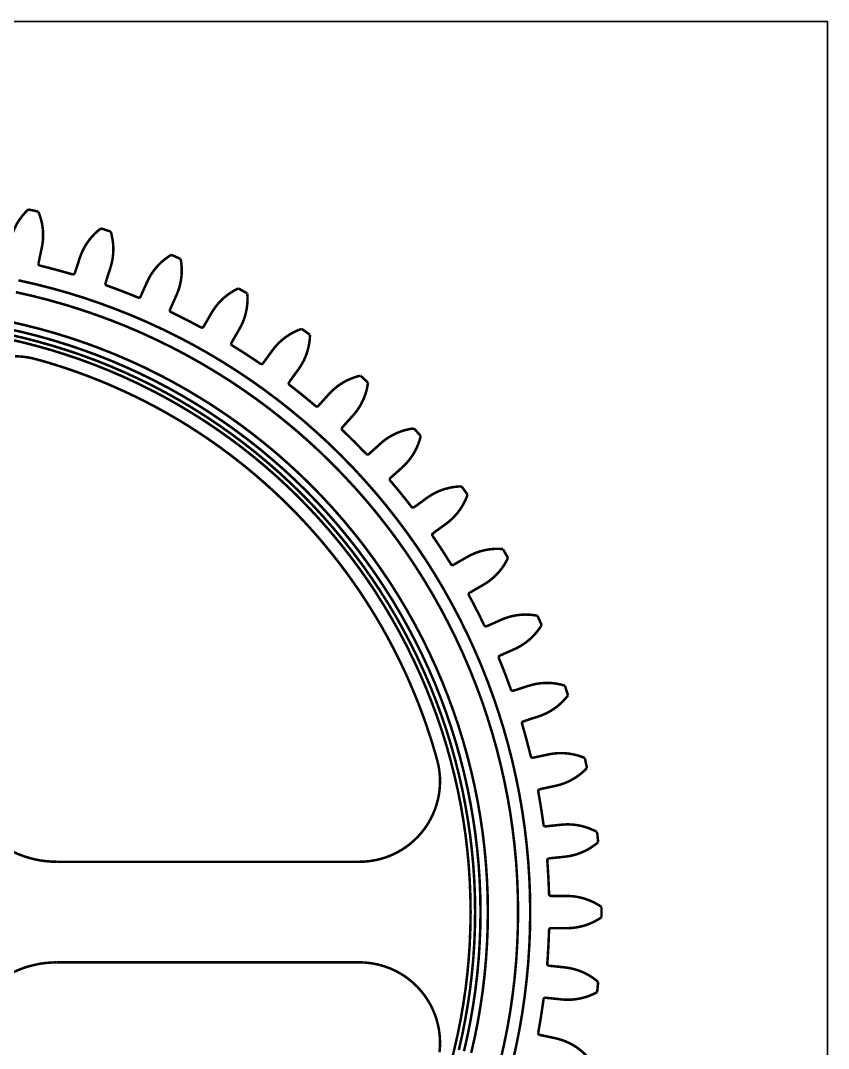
# Model space of a CAD drawing. Extents: x 0.4 to 23.1, y 0.4 to 16.1.
# Drawn here: x 19.785 to 22.945, y 12.083 to 16.106 of the extents above; entities that cross this region are included whole.
import ezdxf

# ---------------------------------------------------------------- set-up
doc = ezdxf.new("R2010")
doc.units = 0
doc.layers.get('0').update_dxf_attribs({"linetype": 'CONTINUOUS'})

msp = doc.modelspace()

# ---------------------------------------------------------------- linework, layer by layer
at = {"color": 254, "const_width": 0.00708}
for points in [[(0.40386, 16.1028), (22.9415, 16.1028)], [(22.9415, 16.1028), (22.9415, 0.4088)]]:
    msp.add_lwpolyline(points, dxfattribs=at)
at = {"color": 0, "const_width": 0.00985}
for points in [[(19.7443, 15.2432), (19.7475, 15.2561), (19.7512, 15.2689), (19.756, 15.2814), (19.7614, 15.2939), (19.7675, 15.3063), (19.7744, 15.3181), (19.7832, 15.3311), (19.7926, 15.3436), (19.8033, 15.3557), (19.8147, 15.3669)], [(19.8147, 15.3669), (19.8196, 15.366), (19.8244, 15.3649), (19.8294, 15.3639), (19.8392, 15.3618), (19.8442, 15.3607), (19.849, 15.3596), (19.8539, 15.3586)], [(19.8675, 15.2172), (19.87, 15.2304), (19.8715, 15.2436), (19.8725, 15.2568), (19.8726, 15.2706), (19.8721, 15.2842), (19.8706, 15.2979), (19.8681, 15.3132), (19.8643, 15.3285), (19.8596, 15.3438), (19.8539, 15.3586)], [(20.0161, 15.1772), (20.0206, 15.1897), (20.0258, 15.2021), (20.0317, 15.214), (20.0383, 15.2258), (20.0458, 15.2374), (20.0539, 15.2485), (20.0639, 15.2606), (20.0747, 15.2719), (20.0865, 15.2829), (20.099, 15.2929)], [(20.099, 15.2929), (20.1086, 15.2899), (20.1133, 15.2883), (20.1181, 15.2868), (20.1276, 15.2836), (20.1324, 15.2821), (20.1372, 15.2806)], [(20.136, 15.1385), (20.1397, 15.1513), (20.1428, 15.1643), (20.145, 15.1774), (20.1465, 15.191), (20.1474, 15.2046), (20.1474, 15.2183), (20.1464, 15.234), (20.1443, 15.2494), (20.1413, 15.2651), (20.1372, 15.2806)], [(19.8546, 15.1564), (19.8675, 15.2172)], [(19.9969, 15.1182), (20.0161, 15.1772)], [(20.2794, 15.0832), (20.2853, 15.0951), (20.2917, 15.1068), (20.2988, 15.1181), (20.3068, 15.1292), (20.3153, 15.1399), (20.3246, 15.1501), (20.3358, 15.1611), (20.3478, 15.1712), (20.3606, 15.1808), (20.374, 15.1896)], [(20.374, 15.1896), (20.3786, 15.1875), (20.3832, 15.1856), (20.3878, 15.1835), (20.3924, 15.1815), (20.3969, 15.1794), (20.4015, 15.1774), (20.4107, 15.1732)], [(20.3946, 15.0322), (20.3997, 15.0444), (20.404, 15.0571), (20.4078, 15.0699), (20.4107, 15.0832), (20.4129, 15.0967), (20.4144, 15.1104), (20.415, 15.126), (20.4147, 15.1417), (20.4132, 15.1575), (20.4107, 15.1732)], [(19.8546, 15.1564), (19.8544, 15.1536), (19.8553, 15.1511), (19.8569, 15.1489), (19.8592, 15.1475), (19.8604, 15.1471)], [(19.8604, 15.1471), (19.8764, 15.1432), (19.8924, 15.1392), (19.9082, 15.1351), (19.924, 15.1308), (19.9399, 15.1265), (19.9557, 15.1222), (19.9714, 15.1176), (19.9872, 15.1131)], [(20.1167, 15.0793), (20.136, 15.1385)], [(19.7761, 15.0897), (19.8406, 15.0751), (19.9047, 15.0589), (19.9685, 15.041), (20.0317, 15.0214), (20.0943, 15), (20.1564, 14.9771), (20.2179, 14.9526), (20.2786, 14.9265), (20.3388, 14.8987), (20.3981, 14.8696), (20.4567, 14.8388), (20.5144, 14.8064), (20.5713, 14.7725), (20.6272, 14.7372), (20.6824, 14.7004), (20.7364, 14.6622), (20.7893, 14.6226), (20.8412, 14.5817), (20.8922, 14.5394), (20.9419, 14.4957), (20.9906, 14.4508), (21.0379, 14.4046), (21.0842, 14.3572), (21.129, 14.3086), (21.1726, 14.2589), (21.215, 14.2081), (21.256, 14.156), (21.2956, 14.1031), (21.3338, 14.049), (21.3706, 13.9939), (21.4058, 13.9381), (21.4397, 13.8811), (21.4719, 13.8233), (21.5028, 13.7648), (21.5321, 13.7055), (21.5597, 13.6453), (21.586, 13.5845), (21.6104, 13.5231), (21.6333, 13.461), (21.6546, 13.3983), (21.6743, 13.3351), (21.6922, 13.2714), (21.7085, 13.2073), (21.7231, 13.1427), (21.736, 13.0778), (21.7472, 13.0126), (21.7567, 12.9471), (21.7644, 12.8814), (21.7706, 12.8155), (21.7749, 12.7495), (21.7775, 12.6834), (21.7783, 12.6172), (21.7775, 12.551), (21.7749, 12.4849), (21.7706, 12.4188), (21.7644, 12.353), (21.7567, 12.2872), (21.7472, 12.2217), (21.736, 12.1565), (21.7231, 12.0916), (21.7085, 12.0271)], [(19.9969, 15.1182), (19.9957, 15.1158), (19.9936, 15.114), (19.9913, 15.1129), (19.9886, 15.1129), (19.9872, 15.1131)], [(20.2542, 15.0265), (20.2794, 15.0832)], [(19.7661, 15.0433), (19.8294, 15.029), (19.8924, 15.0129), (19.9549, 14.9953), (20.0169, 14.9761), (20.0785, 14.9551), (20.1394, 14.9328), (20.1997, 14.9088), (20.2593, 14.8831), (20.3183, 14.8558), (20.3765, 14.8271), (20.434, 14.7969), (20.4907, 14.7651), (20.5464, 14.7319), (20.6014, 14.6974), (20.6553, 14.6612), (20.7083, 14.6238), (20.7604, 14.585), (20.8114, 14.5447), (20.8614, 14.5032), (20.9101, 14.4604), (20.9578, 14.4164), (21.0043, 14.371), (21.0496, 14.3244), (21.0938, 14.2768), (21.1365, 14.2281), (21.1781, 14.1781), (21.2182, 14.1271), (21.2571, 14.075), (21.2946, 14.0221), (21.3306, 13.9681), (21.3653, 13.9132), (21.3985, 13.8573), (21.4303, 13.8007), (21.4604, 13.7432), (21.4892, 13.6849), (21.5164, 13.626), (21.5419, 13.5663), (21.566, 13.506), (21.5886, 13.4452), (21.6094, 13.3836), (21.6286, 13.3216), (21.6463, 13.2591), (21.6622, 13.1962), (21.6765, 13.1329), (21.6893, 13.0692), (21.7003, 13.0052), (21.7096, 12.9409), (21.7172, 12.8765), (21.7232, 12.8118), (21.7274, 12.747), (21.7299, 12.6821), (21.7308, 12.6172), (21.7299, 12.5523), (21.7274, 12.4874), (21.7232, 12.4226), (21.7172, 12.3579), (21.7096, 12.2935), (21.7003, 12.2292), (21.6893, 12.1652), (21.6765, 12.1015), (21.6622, 12.0382)], [(20.1167, 15.0793), (20.1164, 15.0767), (20.1168, 15.074), (20.1183, 15.0717), (20.1203, 15.07), (20.1215, 15.0694)], [(20.1215, 15.0694), (20.1369, 15.0639), (20.1524, 15.0583), (20.1678, 15.0525), (20.1831, 15.0467), (20.1985, 15.0407), (20.2136, 15.0347), (20.2289, 15.0286), (20.244, 15.0224)], [(20.5315, 14.9621), (20.5386, 14.9735), (20.5462, 14.9843), (20.5544, 14.9949), (20.5635, 15.0051), (20.5732, 15.0149), (20.5833, 15.024), (20.5957, 15.0338), (20.6086, 15.0426), (20.6225, 15.0508), (20.6368, 15.0581)], [(20.6368, 15.0581), (20.6411, 15.0556), (20.6542, 15.0481), (20.6585, 15.0456), (20.6629, 15.0431), (20.6672, 15.0404), (20.6715, 15.0379)], [(20.2542, 15.0265), (20.2528, 15.0243), (20.2506, 15.0226), (20.2481, 15.0218), (20.2453, 15.0221), (20.244, 15.0224)], [(20.3693, 14.9753), (20.3946, 15.0322)], [(20.6408, 14.8993), (20.6471, 14.911), (20.6528, 14.9231), (20.6578, 14.9354), (20.6622, 14.9485), (20.6657, 14.9617), (20.6686, 14.9751), (20.6708, 14.9906), (20.6721, 15.0061), (20.6724, 15.0221), (20.6715, 15.0379)], [(20.3693, 14.9753), (20.3686, 14.9726), (20.3689, 14.97), (20.37, 14.9675), (20.3719, 14.9657), (20.3732, 14.965)], [(20.3732, 14.965), (20.3879, 14.9578), (20.4026, 14.9507), (20.4174, 14.9433), (20.4319, 14.936), (20.4465, 14.9285), (20.4611, 14.9208), (20.4756, 14.9132), (20.49, 14.9054)], [(20.5006, 14.9083), (20.5315, 14.9621)], [(21.5474, 12.0658), (21.5611, 12.1261), (21.5732, 12.1867), (21.5836, 12.2477), (21.5925, 12.3089), (21.5997, 12.3703), (21.6054, 12.4319), (21.6094, 12.4935), (21.6118, 12.5553), (21.6126, 12.6172), (21.6126, 12.6172), (21.6118, 12.679), (21.6094, 12.7408), (21.6054, 12.8025), (21.5997, 12.8641), (21.5925, 12.9255), (21.5836, 12.9867), (21.5732, 13.0476), (21.5611, 13.1083), (21.5474, 13.1686), (21.5322, 13.2286), (21.5154, 13.2881), (21.4971, 13.3472), (21.4772, 13.4057), (21.4558, 13.4637), (21.4329, 13.5212), (21.4085, 13.578), (21.3826, 13.6342), (21.3553, 13.6896), (21.3264, 13.7444), (21.2962, 13.7983), (21.2646, 13.8515), (21.2317, 13.9038), (21.1972, 13.9551), (21.1615, 14.0057), (21.1246, 14.0551), (21.0862, 14.1037), (21.0467, 14.1513), (21.006, 14.1978), (20.964, 14.2432), (20.9208, 14.2875), (20.8765, 14.3307), (20.8311, 14.3726), (20.7846, 14.4135), (20.7371, 14.4529), (20.6885, 14.4913), (20.6389, 14.5283), (20.5885, 14.5639), (20.5371, 14.5983), (20.4847, 14.6312), (20.4315, 14.6629), (20.3776, 14.6932), (20.3229, 14.7219), (20.2675, 14.7493), (20.2112, 14.7751), (20.1544, 14.7996), (20.0969, 14.8225), (20.039, 14.8439), (19.9804, 14.8637), (19.9214, 14.8821), (19.8618, 14.8989), (19.8019, 14.9142), (19.7417, 14.9278)], [(19.7356, 14.8996), (19.7951, 14.8861), (19.8544, 14.871), (19.9132, 14.8544), (19.9715, 14.8362), (20.0294, 14.8167), (20.0867, 14.7956), (20.1435, 14.7729), (20.1996, 14.7488), (20.255, 14.7232), (20.3097, 14.6963), (20.3639, 14.6678), (20.4172, 14.6379), (20.4697, 14.6067), (20.5214, 14.574), (20.5721, 14.5401), (20.6221, 14.5049), (20.671, 14.4683), (20.7189, 14.4306), (20.7658, 14.3914), (20.8118, 14.3513), (20.8567, 14.3097), (20.9004, 14.2671), (20.9431, 14.2233), (20.9844, 14.1785), (21.0249, 14.1325), (21.0637, 14.0856), (21.1017, 14.0376), (21.1382, 13.9886), (21.1735, 13.9388), (21.2074, 13.888), (21.24, 13.8364), (21.2713, 13.7839), (21.3011, 13.7305), (21.3294, 13.6765), (21.3565, 13.6217), (21.3821, 13.5663), (21.4063, 13.5101), (21.4289, 13.4534), (21.45, 13.3961), (21.4696, 13.3382), (21.4878, 13.2799), (21.5043, 13.2211), (21.5193, 13.1619), (21.5328, 13.1023), (21.5447, 13.0424), (21.555, 12.9822), (21.5639, 12.9218), (21.571, 12.8611), (21.5767, 12.8002), (21.5806, 12.7393), (21.5831, 12.6783), (21.5839, 12.6172), (21.5839, 12.6172), (21.5831, 12.5561), (21.5806, 12.4951), (21.5767, 12.4341), (21.571, 12.3733), (21.5639, 12.3126), (21.555, 12.2522), (21.5447, 12.192), (21.5328, 12.1321), (21.5193, 12.0725)], [(20.5006, 14.9083), (20.4989, 14.9063), (20.4965, 14.905), (20.4939, 14.9044), (20.4913, 14.9049), (20.49, 14.9054)], [(20.6097, 14.8454), (20.6408, 14.8993)], [(20.7697, 14.8154), (20.7778, 14.8258), (20.7865, 14.836), (20.7958, 14.8456), (20.806, 14.8547), (20.8165, 14.8633), (20.8276, 14.8715), (20.841, 14.8799), (20.8547, 14.8874), (20.8693, 14.894), (20.8843, 14.8997)], [(20.8843, 14.8997), (20.9006, 14.8881), (20.9046, 14.885), (20.9088, 14.8821), (20.9128, 14.8792), (20.9168, 14.8761)], [(19.7276, 14.8617), (19.7862, 14.8485), (19.8444, 14.8336), (19.9022, 14.8174), (19.9596, 14.7994), (20.0164, 14.7803), (20.0728, 14.7594), (20.1286, 14.7371), (20.1837, 14.7135), (20.2383, 14.6882), (20.2922, 14.6617), (20.3454, 14.6338), (20.3978, 14.6044), (20.4494, 14.5736), (20.5003, 14.5417), (20.5501, 14.5082), (20.5992, 14.4736), (20.6474, 14.4376), (20.6946, 14.4004), (20.7407, 14.3621), (20.786, 14.3224), (20.83, 14.2817), (20.8731, 14.2397), (20.915, 14.1967), (20.9557, 14.1525), (20.9953, 14.1074), (21.0338, 14.0612), (21.071, 14.014), (21.1069, 13.966), (21.1415, 13.9169), (21.1749, 13.8669), (21.2069, 13.8161), (21.2376, 13.7645), (21.2671, 13.7121), (21.295, 13.6589), (21.3215, 13.605), (21.3467, 13.5505), (21.3704, 13.4953), (21.3926, 13.4395), (21.4135, 13.3831), (21.4328, 13.3263), (21.4507, 13.2689), (21.4669, 13.2111), (21.4817, 13.1528), (21.495, 13.0943), (21.5067, 13.0354), (21.5168, 12.9761), (21.5256, 12.9167), (21.5325, 12.857), (21.5381, 12.7972), (21.5419, 12.7373), (21.5443, 12.6773), (21.5451, 12.6172), (21.5443, 12.5571), (21.5419, 12.4971), (21.5381, 12.4372), (21.5325, 12.3773), (21.5256, 12.3177), (21.5168, 12.2583), (21.5067, 12.199), (21.495, 12.1401), (21.4817, 12.0815), (21.4669, 12.0233)], [(21.499, 12.0774), (21.5124, 12.1364), (21.524, 12.1958), (21.5343, 12.2554), (21.5431, 12.3154), (21.5501, 12.3755), (21.5557, 12.4358), (21.5597, 12.4962), (21.5621, 12.5566), (21.5628, 12.6172), (21.5621, 12.6777), (21.5597, 12.7382), (21.5557, 12.7986), (21.5501, 12.8589), (21.5431, 12.919), (21.5343, 12.9789), (21.524, 13.0386), (21.5124, 13.0979), (21.499, 13.157), (21.484, 13.2157), (21.4676, 13.2739), (21.4497, 13.3318), (21.4301, 13.3891), (21.4092, 13.4459), (21.3868, 13.5021), (21.3629, 13.5577), (21.3375, 13.6127), (21.3108, 13.6669), (21.2826, 13.7205), (21.2531, 13.7733), (21.2221, 13.8254), (21.1897, 13.8766), (21.1561, 13.9269), (21.1212, 13.9764), (21.085, 14.0249), (21.0475, 14.0724), (21.0088, 14.1189), (20.9689, 14.1644), (20.9278, 14.2089), (20.8856, 14.2522), (20.8422, 14.2944), (20.7978, 14.3356), (20.7522, 14.3756), (20.7057, 14.4142), (20.6582, 14.4517), (20.6096, 14.4879), (20.5603, 14.5228), (20.5099, 14.5565), (20.4586, 14.5888), (20.4067, 14.6197), (20.3539, 14.6493), (20.3003, 14.6775), (20.246, 14.7043), (20.191, 14.7296), (20.1354, 14.7535), (20.0792, 14.776), (20.0224, 14.7969), (19.965, 14.8164), (19.9072, 14.8343), (19.849, 14.8507), (19.7903, 14.8657), (19.7313, 14.879)], [(20.6097, 14.8454), (20.6087, 14.8429), (20.6087, 14.8401), (20.6096, 14.8376), (20.6113, 14.8356), (20.6124, 14.8347)], [(20.8718, 14.7415), (20.8793, 14.7525), (20.8861, 14.7639), (20.8924, 14.7756), (20.8981, 14.7881), (20.9031, 14.8008), (20.9072, 14.8139), (20.9112, 14.829), (20.914, 14.8444), (20.916, 14.8603), (20.9168, 14.8761)], [(20.6124, 14.8347), (20.6264, 14.8261), (20.6403, 14.8174), (20.654, 14.8086), (20.6679, 14.7997), (20.6815, 14.7907), (20.6953, 14.7817), (20.7089, 14.7725), (20.7224, 14.7633)], [(20.7332, 14.7651), (20.7697, 14.8154)], [(19.7632, 14.7922), (19.7811, 14.7917), (19.799, 14.79), (19.8147, 14.7878), (19.8304, 14.7847), (19.8458, 14.7808)], [(21.4142, 13.2126), (21.4063, 13.2408), (21.3978, 13.269), (21.3892, 13.297), (21.38, 13.3249), (21.3706, 13.3528), (21.3608, 13.3804), (21.3507, 13.408), (21.3401, 13.4354), (21.3292, 13.4627), (21.3179, 13.4898), (21.3064, 13.5168), (21.2944, 13.5436), (21.2821, 13.5703), (21.2694, 13.5967), (21.2565, 13.6231), (21.2432, 13.6492), (21.2294, 13.6752), (21.2156, 13.7011), (21.2011, 13.7267), (21.1865, 13.7521), (21.1714, 13.7773), (21.1561, 13.8024), (21.1404, 13.8272), (21.1244, 13.8518), (21.1082, 13.8763), (21.0915, 13.9004), (21.0746, 13.9244), (21.0574, 13.9482), (21.0397, 13.9717), (21.0218, 13.995), (21.0036, 14.0181), (20.9851, 14.0408), (20.9664, 14.0635), (20.9474, 14.0858), (20.9279, 14.1079), (20.9083, 14.1297), (20.8883, 14.1513), (20.8682, 14.1725), (20.8476, 14.1936), (20.8269, 14.2143), (20.8058, 14.2349), (20.7846, 14.255), (20.7629, 14.275), (20.7411, 14.2946), (20.719, 14.314), (20.6968, 14.3331), (20.6742, 14.3518), (20.6514, 14.3703), (20.6283, 14.3885), (20.605, 14.4064), (20.5815, 14.4239), (20.5578, 14.4413), (20.5338, 14.4582), (20.5096, 14.4747), (20.4851, 14.4911), (20.4606, 14.5071), (20.4357, 14.5228), (20.4107, 14.5382), (20.3854, 14.5532), (20.36, 14.5678), (20.3343, 14.5822), (20.3085, 14.5963), (20.2825, 14.6099), (20.2564, 14.6232), (20.2301, 14.6361), (20.2036, 14.6487), (20.1769, 14.6611), (20.15, 14.6731), (20.1231, 14.6847), (20.096, 14.696), (20.0687, 14.7068), (20.0412, 14.7174), (20.0138, 14.7275), (19.9861, 14.7374), (19.9583, 14.7468), (19.9303, 14.7558), (19.9022, 14.7646), (19.8742, 14.7729), (19.8458, 14.7808)], [(20.7332, 14.7651), (20.7313, 14.7633), (20.7289, 14.7622), (20.7263, 14.7619), (20.7236, 14.7626), (20.7224, 14.7633)], [(20.8351, 14.6911), (20.8718, 14.7415)], [(20.8351, 14.6911), (20.834, 14.6887), (20.8336, 14.686), (20.8343, 14.6833), (20.8357, 14.6811), (20.8367, 14.6803)], [(20.8367, 14.6803), (20.8497, 14.6701), (20.8626, 14.6601), (20.8754, 14.6499), (20.8882, 14.6396), (20.901, 14.6292), (20.9136, 14.6188), (20.9261, 14.6083), (20.9387, 14.5978)], [(20.9911, 14.6446), (21.0003, 14.6542), (21.0101, 14.6632), (21.0203, 14.6718), (21.0313, 14.6799), (21.0428, 14.6874), (21.0547, 14.6942), (21.0687, 14.7012), (21.0833, 14.7072), (21.0985, 14.7124), (21.114, 14.7165)], [(21.0849, 14.5604), (21.0935, 14.5706), (21.1015, 14.5811), (21.109, 14.5922), (21.116, 14.6039), (21.1222, 14.6161), (21.1279, 14.6288), (21.1333, 14.6433), (21.1378, 14.6583), (21.1413, 14.6739), (21.1437, 14.6896)], [(21.114, 14.7165), (21.1178, 14.7131), (21.1215, 14.7099), (21.1253, 14.7064), (21.1289, 14.7031), (21.1326, 14.6997), (21.1364, 14.6964), (21.1401, 14.6929), (21.1437, 14.6896)], [(20.9497, 14.5985), (20.9911, 14.6446)], [(20.9497, 14.5985), (20.9475, 14.5967), (20.945, 14.5958), (20.9422, 14.596), (20.9397, 14.5969), (20.9387, 14.5978)], [(21.0432, 14.5142), (21.0849, 14.5604)], [(21.0432, 14.5142), (21.0418, 14.5118), (21.0412, 14.5092), (21.0415, 14.5065), (21.0428, 14.5042), (21.0436, 14.5032)], [(21.0436, 14.5032), (21.0556, 14.4918), (21.0674, 14.4804), (21.079, 14.4689), (21.0907, 14.4574), (21.1022, 14.4457), (21.1136, 14.434), (21.1251, 14.4222), (21.1364, 14.4104)], [(21.1935, 14.4514), (21.2036, 14.4601), (21.2143, 14.4681), (21.2254, 14.4754), (21.2371, 14.4824), (21.2493, 14.4887), (21.2619, 14.4943), (21.2767, 14.4997), (21.2917, 14.5042), (21.3074, 14.5076), (21.3232, 14.5101)], [(21.2781, 14.3579), (21.2876, 14.3672), (21.2967, 14.3769), (21.3053, 14.3871), (21.3135, 14.3981), (21.321, 14.4096), (21.3278, 14.4214), (21.3347, 14.4354), (21.3408, 14.4499), (21.346, 14.465), (21.35, 14.4804)], [(21.3232, 14.5101), (21.3265, 14.5064), (21.33, 14.5028), (21.3333, 14.499), (21.3367, 14.4953), (21.34, 14.4915), (21.3433, 14.4879), (21.3467, 14.4842), (21.35, 14.4804)], [(21.1474, 14.41), (21.1935, 14.4514)], [(21.1474, 14.41), (21.1451, 14.4085), (21.1425, 14.4079), (21.1399, 14.4082), (21.1375, 14.4094), (21.1364, 14.4104)], [(21.2317, 14.3163), (21.2781, 14.3579)], [(21.2317, 14.3163), (21.23, 14.3143), (21.2292, 14.3117), (21.2293, 14.309), (21.2301, 14.3065), (21.231, 14.3053)], [(21.231, 14.3053), (21.2415, 14.2929), (21.2521, 14.2803), (21.2625, 14.2676), (21.2729, 14.2549), (21.2832, 14.2421), (21.2935, 14.2293), (21.3035, 14.2164), (21.3135, 14.2033)], [(21.3746, 14.2383), (21.3856, 14.2458), (21.3971, 14.2526), (21.4088, 14.2589), (21.4212, 14.2646), (21.434, 14.2696), (21.4471, 14.2737), (21.4624, 14.2776), (21.4778, 14.2806), (21.4938, 14.2824), (21.5097, 14.2832)], [(21.5097, 14.2832), (21.5126, 14.279), (21.5157, 14.275), (21.5186, 14.271), (21.5215, 14.2669), (21.5246, 14.2629), (21.5304, 14.2547), (21.5332, 14.2507)], [(21.3244, 14.2018), (21.3746, 14.2383)], [(21.4489, 14.1365), (21.4594, 14.1446), (21.4694, 14.1533), (21.479, 14.1626), (21.4883, 14.1726), (21.4969, 14.1833), (21.505, 14.1944), (21.5133, 14.2076), (21.5208, 14.2214), (21.5275, 14.2358), (21.5332, 14.2507)], [(21.3244, 14.2018), (21.3219, 14.2007), (21.3193, 14.2004), (21.3167, 14.201), (21.3144, 14.2024), (21.3135, 14.2033)], [(21.3985, 14.1), (21.4489, 14.1365)], [(21.3985, 14.1), (21.3965, 14.0979), (21.3954, 14.0956), (21.3953, 14.0928), (21.396, 14.0903), (21.3965, 14.089)], [(21.3965, 14.089), (21.4058, 14.0756), (21.415, 14.0619), (21.424, 14.0482), (21.4331, 14.0344), (21.4419, 14.0208), (21.4507, 14.0069), (21.4594, 13.9931), (21.4681, 13.979)], [(21.5325, 14.0074), (21.5442, 14.0136), (21.5563, 14.0193), (21.5686, 14.0243), (21.5815, 14.0286), (21.5947, 14.0322), (21.6082, 14.035), (21.6238, 14.0374), (21.6394, 14.0386), (21.6554, 14.0387), (21.6715, 14.0379)], [(21.6715, 14.0379), (21.674, 14.0335), (21.6765, 14.0292), (21.6815, 14.0206), (21.684, 14.0161), (21.6865, 14.0118), (21.689, 14.0075), (21.6915, 14.0032)], [(21.4786, 13.9764), (21.5325, 14.0074)], [(21.5957, 13.8983), (21.6069, 13.9054), (21.6179, 13.9129), (21.6283, 13.9213), (21.6386, 13.9303), (21.6483, 13.94), (21.6575, 13.9501), (21.6672, 13.9624), (21.6761, 13.9751), (21.6843, 13.9889), (21.6915, 14.0032)], [(21.4786, 13.9764), (21.4763, 13.9754), (21.4735, 13.9754), (21.471, 13.9762), (21.4689, 13.9779), (21.4681, 13.979)], [(21.5417, 13.8672), (21.5957, 13.8983)], [(21.5417, 13.8672), (21.5396, 13.8656), (21.5382, 13.8632), (21.5378, 13.8606), (21.5382, 13.858), (21.5388, 13.8567)], [(21.5388, 13.8567), (21.5464, 13.8422), (21.5542, 13.8278), (21.5618, 13.8132), (21.5692, 13.7986), (21.5767, 13.784), (21.5839, 13.7693), (21.5911, 13.7546), (21.5982, 13.7398)], [(21.6086, 13.736), (21.6653, 13.7612)], [(21.6653, 13.7612), (21.6776, 13.7663), (21.6901, 13.7706), (21.7029, 13.7742), (21.7162, 13.7772), (21.7299, 13.7795), (21.7435, 13.7809), (21.7592, 13.7815), (21.7749, 13.7811), (21.7908, 13.7796), (21.8067, 13.777)], [(21.8067, 13.777), (21.8087, 13.7725), (21.8108, 13.7678), (21.815, 13.7587), (21.8169, 13.7541), (21.819, 13.7496), (21.821, 13.745), (21.8231, 13.7404)], [(21.6086, 13.736), (21.606, 13.7353), (21.6032, 13.7356), (21.6008, 13.7368), (21.599, 13.7386), (21.5982, 13.7398)], [(21.7167, 13.6463), (21.7286, 13.652), (21.7403, 13.6585), (21.7517, 13.6655), (21.7628, 13.6734), (21.7735, 13.682), (21.7838, 13.6912), (21.7946, 13.7024), (21.8049, 13.7143), (21.8143, 13.727), (21.8231, 13.7404)], [(21.6599, 13.6209), (21.7167, 13.6463)], [(21.6599, 13.6209), (21.6576, 13.6195), (21.656, 13.6172), (21.6553, 13.6147), (21.6553, 13.612), (21.6557, 13.6107)], [(21.6557, 13.6107), (21.6619, 13.5955), (21.6681, 13.5803), (21.6742, 13.5651), (21.68, 13.5498), (21.6858, 13.5344), (21.6915, 13.5191), (21.6972, 13.5037), (21.7028, 13.4882)], [(21.7715, 13.5026), (21.7844, 13.5063), (21.7974, 13.5093), (21.8104, 13.5116), (21.824, 13.5131), (21.8378, 13.5139), (21.8515, 13.5139), (21.8671, 13.5129), (21.8828, 13.5108), (21.8985, 13.5077), (21.9139, 13.5035)], [(21.7126, 13.4834), (21.71, 13.483), (21.7074, 13.4836), (21.705, 13.485), (21.7033, 13.487), (21.7028, 13.4882)], [(21.7126, 13.4834), (21.7715, 13.5026)], [(21.9139, 13.5035), (21.9186, 13.4892), (21.9201, 13.4844), (21.9218, 13.4797), (21.9264, 13.4653)], [(21.8108, 13.3828), (21.8233, 13.3873), (21.8356, 13.3925), (21.8475, 13.3983), (21.8594, 13.4051), (21.871, 13.4125), (21.8821, 13.4205), (21.8942, 13.4305), (21.9056, 13.4413), (21.9162, 13.4529), (21.9264, 13.4653)], [(21.7515, 13.3636), (21.7492, 13.3624), (21.7474, 13.3603), (21.7462, 13.3579), (21.7461, 13.3553), (21.7464, 13.3538)], [(21.7464, 13.3538), (21.751, 13.3381), (21.7554, 13.3224), (21.7599, 13.3066), (21.7642, 13.2908), (21.7683, 13.2748), (21.7725, 13.259), (21.7765, 13.2431), (21.7804, 13.2272)], [(21.7515, 13.3636), (21.8108, 13.3828)], [(21.7897, 13.2213), (21.8504, 13.2342)], [(21.8504, 13.2342), (21.8635, 13.2366), (21.8767, 13.2382), (21.8899, 13.2391), (21.9036, 13.2392), (21.9174, 13.2386), (21.931, 13.2371), (21.9464, 13.2344), (21.9618, 13.2308), (21.9771, 13.226), (21.9919, 13.2202)], [(21.1106, 12.814), (21.1317, 12.8148), (21.1529, 12.8169), (21.1739, 12.8205), (21.1946, 12.8255), (21.2147, 12.8318), (21.2346, 12.8395), (21.2538, 12.8486), (21.2725, 12.8589), (21.2904, 12.8704), (21.3074, 12.8831), (21.3235, 12.897), (21.3386, 12.9119), (21.3528, 12.9278), (21.3658, 12.9446), (21.3776, 12.9622), (21.3883, 12.9806), (21.3976, 12.9997), (21.4057, 13.0194), (21.4125, 13.0396), (21.4178, 13.0601), (21.4218, 13.0809), (21.4243, 13.1021), (21.4254, 13.1233), (21.4251, 13.1446), (21.4233, 13.1657), (21.4211, 13.1815), (21.4181, 13.1971), (21.4142, 13.2126)], [(21.7897, 13.2213), (21.7869, 13.2212), (21.7844, 13.222), (21.7822, 13.2236), (21.7808, 13.2259), (21.7804, 13.2272)], [(21.9919, 13.2202), (21.9931, 13.2153), (21.9942, 13.2104), (21.9951, 13.2055), (21.9962, 13.2006), (21.9983, 13.1908), (21.9993, 13.1859), (22.0003, 13.181)], [(21.8768, 13.111), (21.8897, 13.1142), (21.9025, 13.118), (21.915, 13.1226), (21.9275, 13.128), (21.9397, 13.1342), (21.9517, 13.1411), (21.9647, 13.1497), (21.9771, 13.1592), (21.989, 13.1697), (22.0003, 13.181)], [(21.8158, 13.0981), (21.8768, 13.111)], [(21.8158, 13.0981), (21.8137, 13.0973), (21.8117, 13.0956), (21.8101, 13.0933), (21.8096, 13.0908), (21.8097, 13.0889)], [(21.8097, 13.0889), (21.8126, 13.0728), (21.8154, 13.0566), (21.8182, 13.0405), (21.8208, 13.0243), (21.8233, 13.0081), (21.8257, 12.9919), (21.8281, 12.9756), (21.8303, 12.9594)], [(21.8389, 12.9526), (21.8367, 12.9526), (21.834, 12.9536), (21.8321, 12.9553), (21.8307, 12.9576), (21.8303, 12.9594)], [(21.8389, 12.9526), (21.9006, 12.959)], [(21.9006, 12.959), (21.9139, 12.9601), (21.9272, 12.9603), (21.9404, 12.9598), (21.9542, 12.9585), (21.9676, 12.9564), (21.9811, 12.9535), (21.9962, 12.9493), (22.011, 12.944), (22.0257, 12.9377), (22.04, 12.9303)], [(19.9264, 12.814), (19.9046, 12.8146), (19.8828, 12.8165), (19.8611, 12.8194), (19.8392, 12.8238), (19.8174, 12.8294), (19.796, 12.8362), (19.7757, 12.844), (19.7557, 12.8529), (19.7364, 12.8629), (19.7169, 12.8743), (19.6983, 12.8868), (19.6803, 12.9003), (19.6669, 12.9115), (19.6542, 12.9233), (19.6417, 12.9357), (19.6299, 12.9487)], [(22.04, 12.9303), (22.0406, 12.9253), (22.0417, 12.9154), (22.0422, 12.9104), (22.0426, 12.9054), (22.0432, 12.9004), (22.0436, 12.8955), (22.0442, 12.8905)], [(21.914, 12.8338), (21.9272, 12.8356), (21.9403, 12.8381), (21.9532, 12.8413), (21.9662, 12.8454), (21.979, 12.8503), (21.9915, 12.8558), (22.0054, 12.8631), (22.0187, 12.8712), (22.0318, 12.8804), (22.0442, 12.8905)], [(21.8521, 12.8273), (21.914, 12.8338)], [(21.1106, 12.814), (19.9264, 12.814)], [(21.8521, 12.8273), (21.8499, 12.8267), (21.8476, 12.8253), (21.846, 12.8231), (21.8451, 12.8206), (21.845, 12.8188)], [(21.845, 12.8188), (21.8463, 12.8025), (21.8474, 12.7861), (21.8483, 12.7698), (21.8493, 12.7534), (21.8501, 12.737), (21.8508, 12.7206), (21.8514, 12.7042), (21.8519, 12.6878)], [(21.8597, 12.6802), (21.8575, 12.6805), (21.8551, 12.6817), (21.8532, 12.6837), (21.8522, 12.686), (21.8519, 12.6878)], [(21.8597, 12.6802), (21.9218, 12.6802)], [(21.9218, 12.6802), (21.9351, 12.6798), (21.9485, 12.6786), (21.9615, 12.6767), (21.975, 12.674), (21.9882, 12.6705), (22.0012, 12.6662), (22.0158, 12.6604), (22.03, 12.6537), (22.044, 12.6458), (22.0575, 12.637)], [(22.0575, 12.637), (22.0575, 12.632), (22.0575, 12.6019), (22.0575, 12.5969)], [(21.9221, 12.5542), (21.9353, 12.5546), (21.9486, 12.5557), (21.9618, 12.5576), (21.9751, 12.5603), (21.9885, 12.5638), (22.0015, 12.568), (22.0161, 12.5737), (22.0301, 12.5805), (22.0442, 12.5882), (22.0575, 12.5969)], [(21.8597, 12.5542), (21.8575, 12.5539), (21.8551, 12.5527), (21.8532, 12.5507), (21.8522, 12.5483), (21.8519, 12.5466)], [(21.8597, 12.5542), (21.9221, 12.5542)], [(21.8519, 12.5466), (21.8514, 12.5302), (21.8508, 12.5138), (21.8501, 12.4973), (21.8493, 12.481), (21.8483, 12.4646), (21.8474, 12.4482), (21.8463, 12.4319), (21.845, 12.4155)], [(19.9264, 12.4204), (19.9046, 12.4197), (19.8828, 12.4179), (19.8611, 12.4149), (19.8392, 12.4105), (19.8174, 12.4049), (19.796, 12.3982), (19.7757, 12.3903), (19.7557, 12.3815), (19.7364, 12.3715), (19.7169, 12.36), (19.6983, 12.3475), (19.6803, 12.334), (19.6669, 12.3229), (19.6542, 12.3111), (19.6417, 12.2987), (19.6299, 12.2857)], [(21.1106, 12.4204), (19.9264, 12.4204)], [(21.1106, 12.4204), (21.1317, 12.4196), (21.1529, 12.4174), (21.1739, 12.4138), (21.1946, 12.4089), (21.2147, 12.4026), (21.2346, 12.3949), (21.2538, 12.3858), (21.2725, 12.3755), (21.2904, 12.3639), (21.3074, 12.3512), (21.3235, 12.3374), (21.3386, 12.3225), (21.3528, 12.3066), (21.3658, 12.2898), (21.3776, 12.2721), (21.3883, 12.2538), (21.3976, 12.2347), (21.4057, 12.215), (21.4125, 12.1948), (21.4178, 12.1743), (21.4218, 12.1534), (21.4243, 12.1323), (21.4254, 12.1111), (21.4251, 12.0898), (21.4233, 12.0686)], [(21.8521, 12.4071), (21.8499, 12.4077), (21.8476, 12.4091), (21.846, 12.4112), (21.8451, 12.4137), (21.845, 12.4155)], [(21.8521, 12.4071), (21.9138, 12.4006)], [(21.9138, 12.4006), (21.9269, 12.3988), (21.94, 12.3963), (21.9529, 12.393), (21.966, 12.3889), (21.9789, 12.3841), (21.9914, 12.3784), (22.0053, 12.3712), (22.0186, 12.363), (22.0318, 12.3537), (22.0442, 12.3435)], [(22.0442, 12.3435), (22.0436, 12.3385), (22.0432, 12.3336), (22.0422, 12.3236), (22.04, 12.3036)], [(21.8303, 12.275), (21.8281, 12.2587), (21.8257, 12.2425), (21.8233, 12.2263), (21.8208, 12.2101), (21.8182, 12.1939), (21.8154, 12.1777), (21.8126, 12.1616), (21.8097, 12.1455)], [(21.8389, 12.2818), (21.8367, 12.2817), (21.834, 12.2808), (21.8321, 12.279), (21.8307, 12.2768), (21.8303, 12.275)], [(21.8389, 12.2818), (21.9008, 12.2753)], [(21.9008, 12.2753), (21.914, 12.2742), (21.9274, 12.274), (21.9407, 12.2745), (21.9543, 12.2758), (21.9679, 12.2778), (21.9814, 12.2807), (21.9964, 12.2849), (22.0111, 12.2901), (22.0258, 12.2964), (22.04, 12.3036)], [(21.8158, 12.1363), (21.8137, 12.1371), (21.8117, 12.1388), (21.8101, 12.141), (21.8096, 12.1436), (21.8097, 12.1455)], [(21.8158, 12.1363), (21.8765, 12.1234)], [(21.8765, 12.1234), (21.8894, 12.1202), (21.9022, 12.1164), (21.9147, 12.1118), (21.9272, 12.1063), (21.9394, 12.1002), (21.9514, 12.0933), (21.9644, 12.0845), (21.9769, 12.075), (21.9889, 12.0644), (22.0003, 12.053)]]:
    msp.add_lwpolyline(points, dxfattribs=at)

doc.saveas('drawing.dxf')
